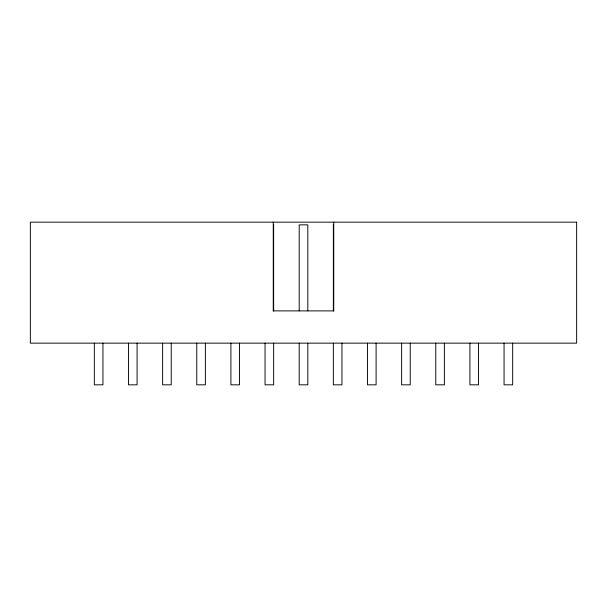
<?xml version="1.0" encoding="UTF-8"?>
<svg xmlns="http://www.w3.org/2000/svg" width="607" height="607" viewBox="0 0 607 607"><rect width="100%" height="100%" fill="white"/><g stroke="black" fill="none" stroke-linecap="round" stroke-linejoin="round"><path stroke-width="0.91" d="M273.165 310.89L333.835 310.89M512.665 343.152L512.665 384.83L504.06 384.83L504.06 343.152M478.521 343.152L478.521 384.83L469.917 384.83L469.917 343.152M444.377 343.152L444.377 384.83L435.773 384.83L435.773 343.152M410.233 343.152L410.233 384.83L401.629 384.83L401.629 343.152M376.09 343.152L376.09 384.83L367.485 384.83L367.485 343.152M341.946 343.152L341.946 384.83L333.342 384.83L333.342 343.152M333.744 222.17L333.744 310.89M333.342 224.863L333.342 310.89M307.802 310.89L307.802 224.863L299.198 224.863L299.198 310.89M307.802 343.152L307.802 384.83L299.198 384.83L299.198 343.152M273.658 224.863L273.658 310.89M273.658 343.152L273.658 384.83L265.054 384.83L265.054 343.152M273.256 222.17L273.256 310.89M239.515 343.152L239.515 384.83L230.91 384.83L230.91 343.152M205.371 343.152L205.371 384.83L196.767 384.83L196.767 343.152M171.227 343.152L171.227 384.83L162.623 384.83L162.623 343.152M137.083 343.152L137.083 384.83L128.479 384.83L128.479 343.152M102.94 343.152L102.94 384.83L94.335 384.83L94.335 343.152M576.65 222.17L30.35 222.17L30.35 343.152L576.65 343.152L576.65 222.17"/></g></svg>
